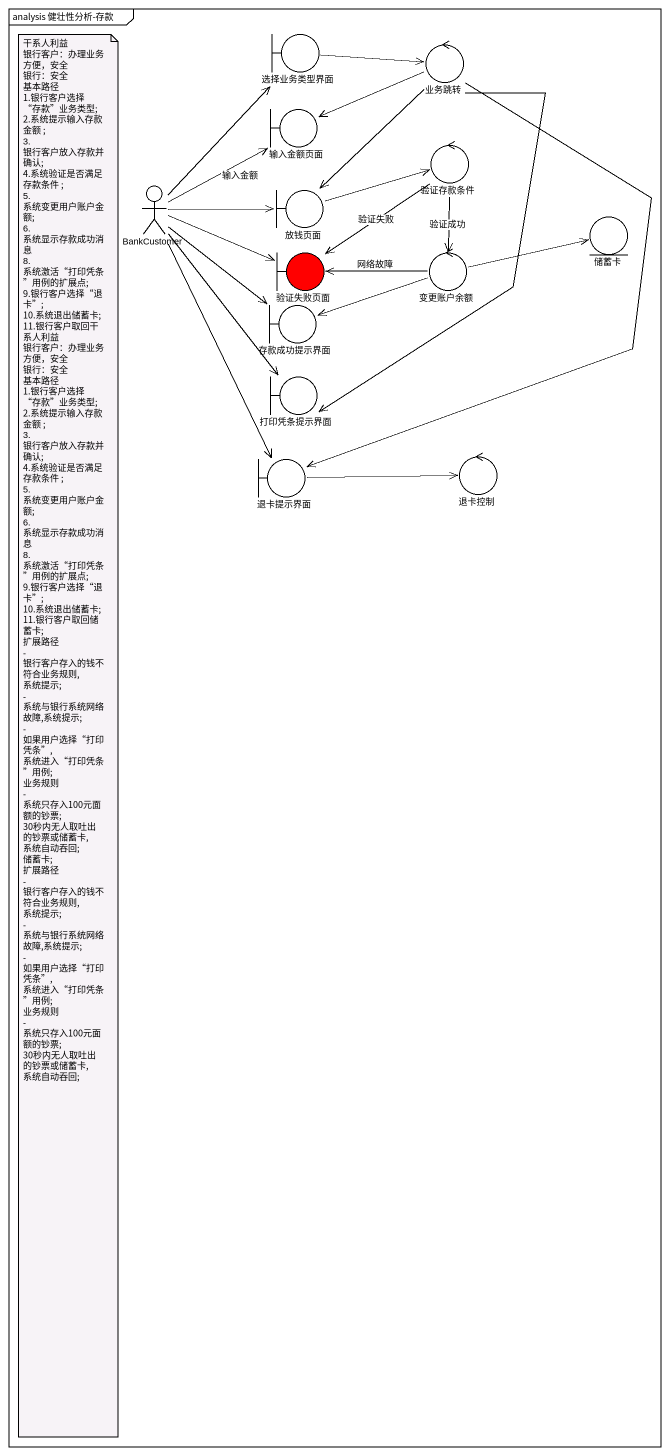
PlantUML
@startuml
mainframe analysis 健壮性分析-存款
boundary 选择业务类型界面
control 业务跳转
boundary 输入金额页面
control 验证存款条件
actor BankCustomer
boundary 放钱页面
entity 储蓄卡
boundary 验证失败页面 #FF0000
control 变更账户余额
boundary 存款成功提示界面
boundary 打印凭条提示界面
boundary 退卡提示界面
control 退卡控制
选择业务类型界面 -right-> 业务跳转
业务跳转 -left-> 输入金额页面
业务跳转 --> 放钱页面
业务跳转 --> 打印凭条提示界面
业务跳转 --> 退卡提示界面
验证存款条件 --> 验证失败页面 : 验证失败
验证存款条件 --> 变更账户余额 : 验证成功
BankCustomer -up-> 选择业务类型界面
BankCustomer -up- 输入金额页面 : 输入金额
BankCustomer -up-> 输入金额页面
BankCustomer -right-> 放钱页面
BankCustomer -right-> 验证失败页面
BankCustomer --> 存款成功提示界面
BankCustomer --> 打印凭条提示界面
BankCustomer --> 退卡提示界面
放钱页面 -right-> 验证存款条件
变更账户余额 -right-> 储蓄卡
变更账户余额 -left-> 验证失败页面 : 网络故障
变更账户余额 -left-> 存款成功提示界面
退卡提示界面 -right-> 退卡控制
note as N1
  干系人利益
  银行客户：办理业务方便，安全
  银行：安全
  基本路径
  1.银行客户选择 “存款”业务类型;
  2.系统提示输入存款金额 ;
  3. 银行客户放入存款并确认;
  4.系统验证是否满足存款条件 ;
  5. 系统变更用户账户金额;
  6. 系统显示存款成功消息
  8. 系统激活“打印凭条”用例的扩展点;
  9.银行客户选择“退卡”;
  10.系统退出储蓄卡;
  11.银行客户取回干系人利益
  银行客户：办理业务方便，安全
  银行：安全
  基本路径
  1.银行客户选择 “存款”业务类型;
  2.系统提示输入存款金额 ;
  3. 银行客户放入存款并确认;
  4.系统验证是否满足存款条件 ;
  5. 系统变更用户账户金额;
  6. 系统显示存款成功消息
  8. 系统激活“打印凭条”用例的扩展点;
  9.银行客户选择“退卡”;
  10.系统退出储蓄卡;
  11.银行客户取回储蓄卡;
  扩展路径
  - 银行客户存入的钱不符合业务规则,系统提示;
  - 系统与银行系统网络故障,系统提示;
  - 如果用户选择“打印凭条”,系统进入“打印凭条”用例;
  业务规则
  - 系统只存入100元面额的钞票;
  30秒内无人取吐出的钞票或储蓄卡,系统自动吞回;
  储蓄卡;
  扩展路径
  - 银行客户存入的钱不符合业务规则,系统提示;
  - 系统与银行系统网络故障,系统提示;
  - 如果用户选择“打印凭条”,系统进入“打印凭条”用例;
  业务规则
  - 系统只存入100元面额的钞票;
  30秒内无人取吐出的钞票或储蓄卡,系统自动吞回;
end note
@enduml
